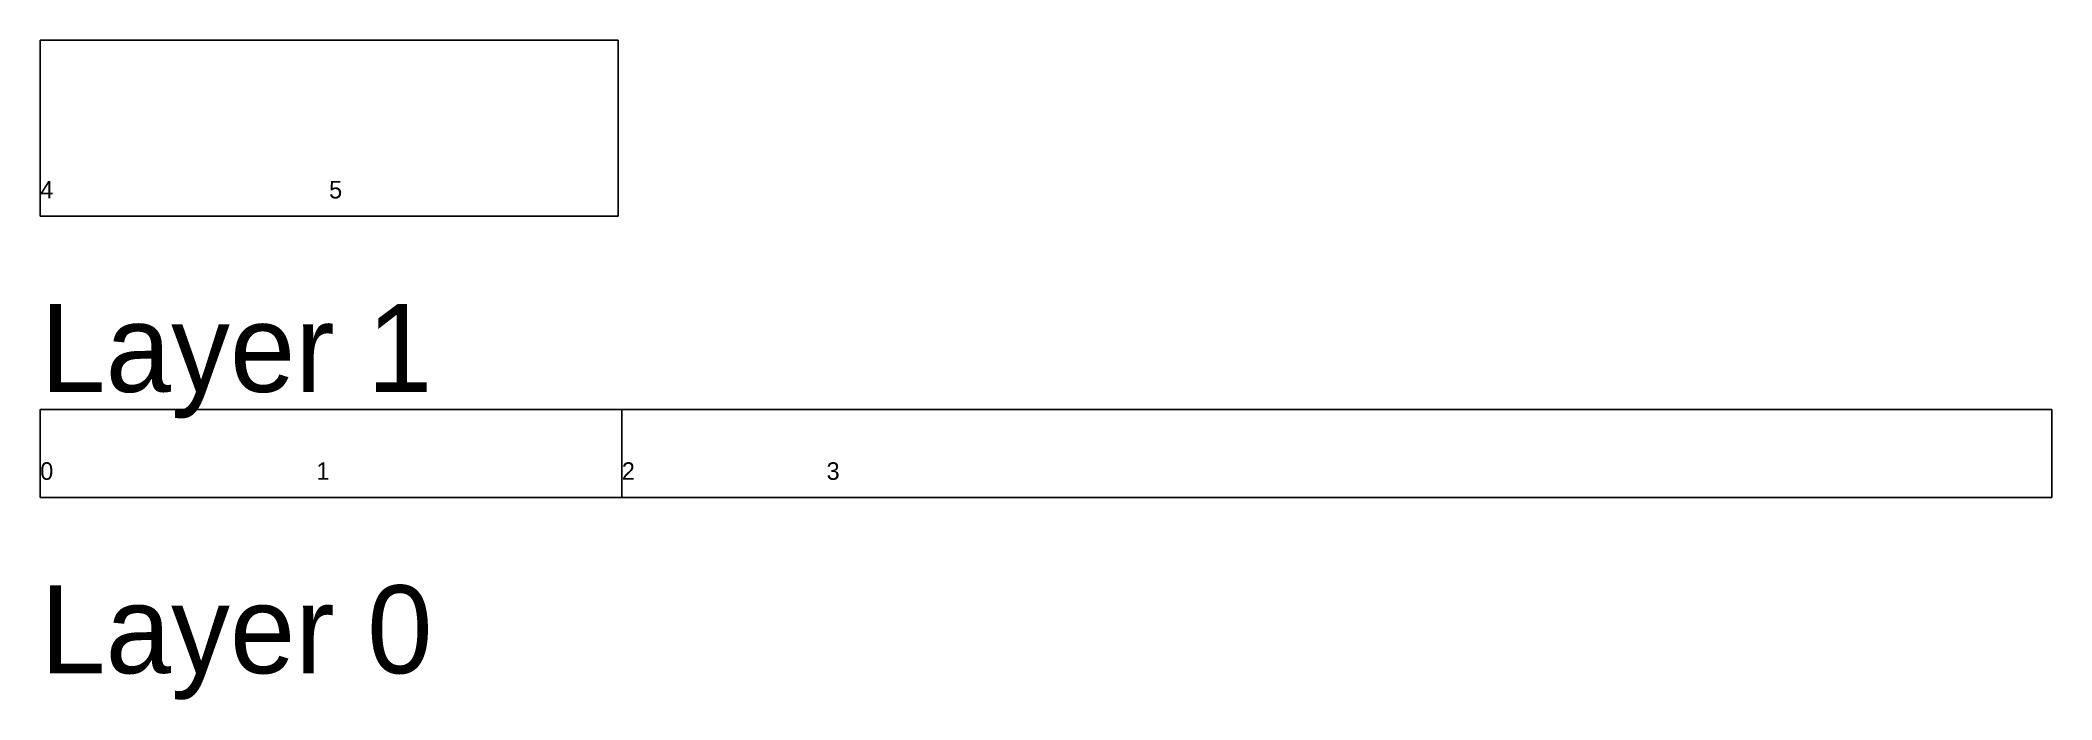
# Model space of a CAD drawing. Header units: metres. Extents: x 0 to 22.9, y -0.3 to 7.2.
import ezdxf

# ---------------------------------------------------------------- set-up
doc = ezdxf.new("R2010")
doc.units = ezdxf.units.M

msp = doc.modelspace()

# ---------------------------------------------------------------- linework, layer by layer
for p, q in [((0, 7.2), (3.284, 7.2)), ((0, 5.2), (0, 7.2)), ((3.284, 7.2), (6.571, 7.2)), ((6.571, 5.2), (6.571, 7.2)), ((0, 5.2), (3.284, 5.2)), ((3.284, 5.2), (6.571, 5.2)), ((0, 3), (3.14, 3)), ((0, 2), (0, 3)), ((3.14, 3), (6.612, 3)), ((6.612, 2), (6.612, 3)), ((6.612, 3), (8.94, 3)), ((8.94, 3), (22.869, 3)), ((22.869, 2), (22.869, 3)), ((0, 2), (3.14, 2)), ((3.14, 2), (6.612, 2)), ((6.612, 2), (8.94, 2)), ((8.94, 2), (22.869, 2))]:
    msp.add_line(p, q)

# ---------------------------------------------------------------- texts
for s, height, p in [('4', 0.2, (0, 5.4)), ('5', 0.2, (3.284, 5.4)), ('Layer 1', 1, (0, 3.2)), ('0', 0.2, (0, 2.2)), ('1', 0.2, (3.14, 2.2)), ('2', 0.2, (6.612, 2.2)), ('3', 0.2, (8.94, 2.2)), ('Layer 0', 1, (0, 0))]:
    msp.add_text(s, height=height).set_placement(p)

doc.saveas('drawing.dxf')
